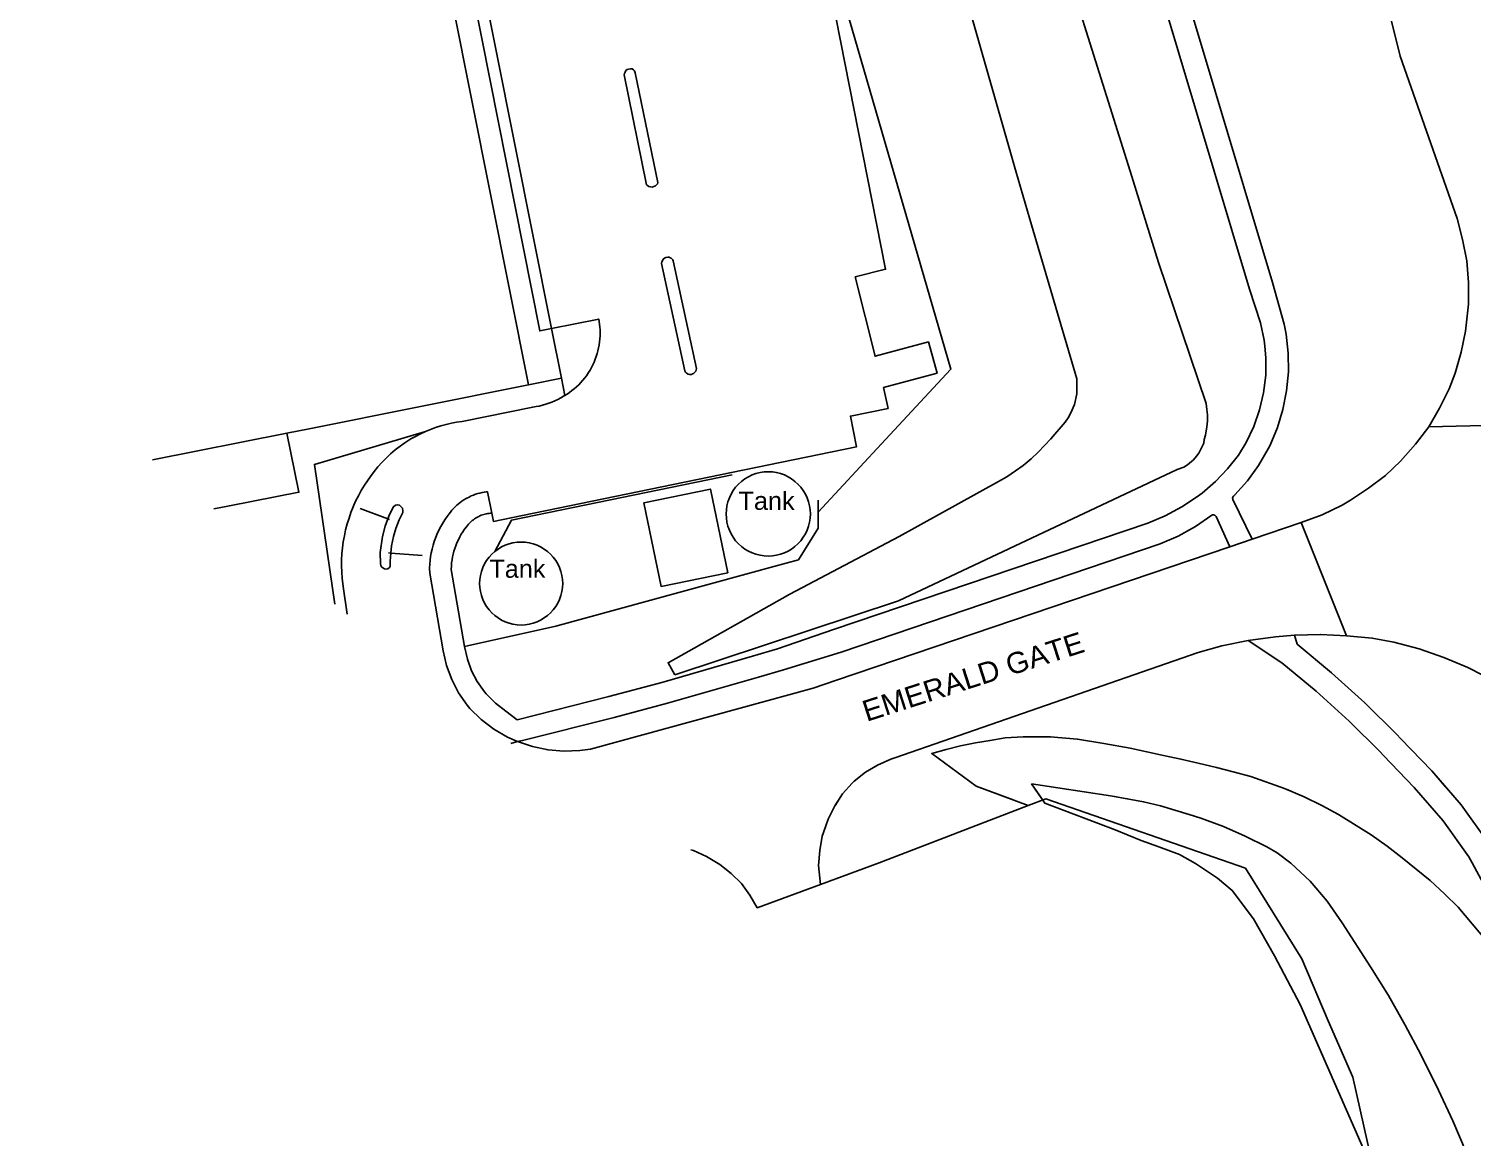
# Model space of a CAD drawing. Header units: millimetres. Extents: x 111502 to 977541, y 8702 to 1044108.
# Drawn here: x 488327 to 488447, y 240119.7 to 240211.8 of the extents above; entities that cross this region are included whole.
import ezdxf

# ---------------------------------------------------------------- set-up
doc = ezdxf.new("R2010")
doc.units = ezdxf.units.MM
doc.header["$LTSCALE"] = 0.25
doc.linetypes.add('DASHED2', pattern=[9.525, 6.35, -3.175])
doc.layers.add('E HVSS As Laid HV', color=10, linetype='Continuous')
doc.layers.add('X HVSS Site Background', color=8, linetype='Continuous')
doc.styles.add('OS Master Map$1$Standard', font='txt')

# ---------------------------------------------------------------- blocks, each defined once
blk = doc.blocks.new('OS MAP 060722')
at = {"layer": 'X HVSS Site Background', "flags": 128}
for points in [[(-447.34, 1034.18), (-447.11, 1033.13), (-447.11, 1033.13), (-446.76, 1032.18), (-446.76, 1032.18), (-446.3, 1031.28), (-446.3, 1031.28), (-445.69, 1030.42), (-445.69, 1030.42), (-445.56, 1030.26), (-445.56, 1030.26), (-444.78, 1029.48), (-444.78, 1029.48), (-443.92, 1028.82), (-443.92, 1028.82), (-442.96, 1028.11), (-442.96, 1028.11), (-435.35, 1030.03), (-435.35, 1030.03), (-430.95, 1031.21), (-430.95, 1031.21), (-423.41, 1033.38), (-423.41, 1033.38), (-421.35, 1033.99), (-421.35, 1033.99), (-416.69, 1035.61), (-416.69, 1035.61), (-390.57, 1044.45), (-390.57, 1044.45), (-389.12, 1045.04), (-389.12, 1045.04), (-387.74, 1045.78), (-387.74, 1045.78), (-386.44, 1046.65), (-386.44, 1046.65), (-386.07, 1046.93), (-386.07, 1046.93), (-384.96, 1047.89), (-384.96, 1047.89), (-383.95, 1048.95), (-383.95, 1048.95), (-383.05, 1050.1), (-383.05, 1050.1), (-382.4, 1051.15), (-382.4, 1051.15), (-381.77, 1052.47), (-381.77, 1052.47), (-381.29, 1053.85), (-381.29, 1053.85), (-380.96, 1055.27), (-380.96, 1055.27), (-380.78, 1056.72), (-380.78, 1056.72), (-380.76, 1058.18), (-380.76, 1058.18), (-380.85, 1059.15), (-380.85, 1059.15), (-380.9, 1059.64), (-380.9, 1059.64), (-381.2, 1061.07), (-381.2, 1061.07), (-382.14, 1063.87), (-382.14, 1063.87), (-401.13, 1127.34)], [(-381.91, 1043.11), (-383.5, 1046.41), (-383.5, 1046.41), (-383.52, 1046.45), (-383.52, 1046.45), (-383.54, 1046.5), (-383.54, 1046.5), (-383.54, 1046.55), (-383.54, 1046.55), (-383.53, 1046.57), (-383.53, 1046.57), (-383.51, 1046.61), (-383.51, 1046.61), (-383.45, 1046.67), (-383.45, 1046.67), (-383.34, 1046.78), (-383.34, 1046.78), (-382.29, 1047.96), (-382.29, 1047.96), (-381.37, 1049.24), (-381.37, 1049.24), (-380.58, 1050.6), (-380.58, 1050.6), (-380.42, 1050.92), (-380.42, 1050.92), (-379.81, 1052.38), (-379.81, 1052.38), (-379.35, 1053.88), (-379.35, 1053.88), (-379.05, 1055.43), (-379.05, 1055.43), (-378.9, 1057), (-378.9, 1057), (-378.92, 1058.57), (-378.92, 1058.57), (-379.09, 1060.14), (-379.09, 1060.14), (-379.24, 1060.96), (-379.24, 1060.96), (-380.22, 1064.44), (-380.22, 1064.44), (-399.26, 1128.03)], [(-367.23, 1052.44), (-366.33, 1053.99), (-366.33, 1053.99), (-365.53, 1055.59), (-365.53, 1055.59), (-365.03, 1056.89), (-365.03, 1056.89), (-364.53, 1058.64), (-364.53, 1058.64), (-364.18, 1060.39), (-364.18, 1060.39), (-363.93, 1062.64), (-363.93, 1062.64), (-363.93, 1064.44), (-363.93, 1064.44), (-364.08, 1066.24), (-364.08, 1066.24), (-364.43, 1067.99), (-364.43, 1067.99), (-364.88, 1069.74), (-364.88, 1069.74), (-369.61, 1083.23), (-369.61, 1083.23), (-370.33, 1086.14)], [(-417.96, 1045.36), (-412.72, 1051), (-412.72, 1051), (-406.94, 1057.23), (-406.94, 1057.23), (-441.78, 1177.25)], [(-417.59, 1092.12), (-412.36, 1065.53), (-412.36, 1065.53), (-414.88, 1064.9), (-414.88, 1064.9), (-413.24, 1058.3), (-413.24, 1058.3), (-408.8, 1059.5), (-408.8, 1059.5), (-408.09, 1056.9), (-408.09, 1056.9), (-412.53, 1055.7), (-412.53, 1055.7), (-412.16, 1053.97), (-412.16, 1053.97), (-415.29, 1053.33), (-415.29, 1053.33), (-414.77, 1050.78), (-414.77, 1050.78), (-425.15, 1048.65), (-425.15, 1048.65), (-443.47, 1044.89), (-443.47, 1044.89), (-444.94, 1044.58), (-444.94, 1044.58), (-445.08, 1045.27)], [(-429.47, 1171.46), (-401.53, 1073.69), (-401.53, 1073.69), (-400.38, 1069.69), (-400.38, 1069.69), (-396.48, 1056.44), (-396.48, 1056.44), (-396.48, 1055.19), (-396.48, 1055.19), (-396.68, 1054.29), (-396.68, 1054.29), (-396.98, 1053.59), (-396.98, 1053.59), (-397.18, 1053.19), (-397.18, 1053.19), (-397.43, 1052.84), (-397.43, 1052.84), (-398.63, 1051.44), (-398.63, 1051.44), (-399.68, 1050.34), (-399.68, 1050.34), (-400.28, 1049.79), (-400.28, 1049.79), (-400.93, 1049.24), (-400.93, 1049.24), (-401.58, 1048.79), (-401.58, 1048.79), (-402.28, 1048.29), (-402.28, 1048.29), (-402.98, 1047.89), (-402.98, 1047.89), (-411.23, 1043.34), (-411.23, 1043.34), (-420.33, 1038.54), (-420.33, 1038.54), (-430.43, 1032.84), (-430.43, 1032.84), (-429.88, 1031.85)], [(-442.04, 1055.94), (-464.04, 1166.43)], [(-460.9, 1165.02), (-461.79, 1164.84), (-461.79, 1164.84), (-441.09, 1060.41), (-441.09, 1060.41), (-440.11, 1060.61), (-440.11, 1060.61), (-439.29, 1056.49)], [(-397.18, 1090.09), (-392.03, 1073.69), (-392.03, 1073.69), (-389.68, 1066.09), (-389.68, 1066.09), (-385.73, 1054.39), (-385.73, 1054.39), (-385.68, 1053.89), (-385.68, 1053.89), (-385.63, 1053.44), (-385.63, 1053.44), (-385.63, 1052.94), (-385.63, 1052.94), (-385.68, 1052.44), (-385.68, 1052.44), (-385.78, 1051.74), (-385.78, 1051.74), (-385.88, 1051.39), (-385.88, 1051.39), (-385.93, 1051.09), (-385.93, 1051.09), (-386.08, 1050.74), (-386.08, 1050.74), (-386.33, 1050.24), (-386.33, 1050.24), (-386.53, 1049.99), (-386.53, 1049.99), (-386.78, 1049.69), (-386.78, 1049.69), (-387.28, 1049.29), (-387.28, 1049.29), (-387.58, 1049.09), (-387.58, 1049.09), (-388.13, 1048.89), (-388.13, 1048.89), (-411.28, 1037.99), (-411.28, 1037.99), (-429.88, 1031.85)], [(-446.26, 1091.5), (-440.11, 1060.61)], [(-434.09, 1081.67), (-434.05, 1081.8), (-434.05, 1081.8), (-434, 1081.91), (-434, 1081.91), (-433.93, 1082.03), (-433.93, 1082.03), (-433.83, 1082.12), (-433.83, 1082.12), (-433.72, 1082.16), (-433.72, 1082.16), (-433.56, 1082.18), (-433.56, 1082.18), (-433.43, 1082.17), (-433.43, 1082.17), (-433.31, 1082.11), (-433.31, 1082.11), (-433.21, 1082.01), (-433.21, 1082.01), (-433.16, 1081.86), (-433.16, 1081.86), (-431.29, 1072.74), (-431.29, 1072.74), (-431.32, 1072.64), (-431.32, 1072.64), (-431.41, 1072.53), (-431.41, 1072.53), (-431.49, 1072.47), (-431.49, 1072.47), (-431.61, 1072.4), (-431.61, 1072.4), (-431.76, 1072.36), (-431.76, 1072.36), (-431.9, 1072.38), (-431.9, 1072.38), (-432.03, 1072.42), (-432.03, 1072.42), (-432.15, 1072.48), (-432.15, 1072.48), (-432.22, 1072.55), (-432.22, 1072.55), (-434.09, 1081.67)], [(-430.98, 1066.02), (-430.95, 1066.14), (-430.95, 1066.14), (-430.88, 1066.28), (-430.88, 1066.28), (-430.83, 1066.36), (-430.83, 1066.36), (-430.73, 1066.44), (-430.73, 1066.44), (-430.61, 1066.51), (-430.61, 1066.51), (-430.45, 1066.54), (-430.45, 1066.54), (-430.35, 1066.53), (-430.35, 1066.53), (-430.26, 1066.49), (-430.26, 1066.49), (-430.19, 1066.45), (-430.19, 1066.45), (-430.1, 1066.37), (-430.1, 1066.37), (-430.05, 1066.31), (-430.05, 1066.31), (-430.01, 1066.23), (-430.01, 1066.23), (-428.08, 1057.29), (-428.08, 1057.29), (-428.09, 1057.18), (-428.09, 1057.18), (-428.14, 1057.06), (-428.14, 1057.06), (-428.23, 1056.95), (-428.23, 1056.95), (-428.32, 1056.88), (-428.32, 1056.88), (-428.41, 1056.83), (-428.41, 1056.83), (-428.48, 1056.8), (-428.48, 1056.8), (-428.56, 1056.79), (-428.56, 1056.79), (-428.64, 1056.79), (-428.64, 1056.79), (-428.77, 1056.82), (-428.77, 1056.82), (-428.9, 1056.89), (-428.9, 1056.89), (-428.99, 1056.97), (-428.99, 1056.97), (-429.05, 1057.08), (-429.05, 1057.08), (-430.98, 1066.02)], [(-440.11, 1060.61), (-436.19, 1061.39), (-436.19, 1061.39), (-436.12, 1060.98), (-436.12, 1060.98), (-436.1, 1060.73), (-436.1, 1060.73), (-436.08, 1060.49), (-436.08, 1060.49), (-436.08, 1060.24), (-436.08, 1060.24), (-436.08, 1059.99), (-436.08, 1059.99), (-436.1, 1059.74), (-436.1, 1059.74), (-436.12, 1059.49), (-436.12, 1059.49), (-436.16, 1059.25), (-436.16, 1059.25), (-436.2, 1059), (-436.2, 1059), (-436.26, 1058.76), (-436.26, 1058.76), (-436.32, 1058.52), (-436.32, 1058.52), (-436.4, 1058.29), (-436.4, 1058.29), (-436.48, 1058.05), (-436.48, 1058.05), (-436.57, 1057.82), (-436.57, 1057.82), (-436.68, 1057.6), (-436.68, 1057.6), (-436.79, 1057.37), (-436.79, 1057.37), (-436.91, 1057.16), (-436.91, 1057.16), (-437.04, 1056.95), (-437.04, 1056.95), (-437.21, 1056.69), (-437.21, 1056.69), (-437.36, 1056.5), (-437.36, 1056.5), (-437.52, 1056.31), (-437.52, 1056.31), (-437.69, 1056.12), (-437.69, 1056.12), (-437.86, 1055.94), (-437.86, 1055.94), (-438.04, 1055.77), (-438.04, 1055.77), (-438.23, 1055.61), (-438.23, 1055.61), (-438.42, 1055.45), (-438.42, 1055.45), (-438.62, 1055.3), (-438.62, 1055.3), (-438.82, 1055.16), (-438.82, 1055.16), (-439, 1055.05)], [(-440.11, 1060.61), (-439.29, 1056.49)], [(-439.29, 1056.49), (-442.04, 1055.94)], [(-439.29, 1056.49), (-439, 1055.05)], [(-462.11, 1051.91), (-460.24, 1052.28), (-460.24, 1052.28), (-442.04, 1055.94)], [(-439, 1055.05), (-439.11, 1054.98), (-439.11, 1054.98), (-439.35, 1054.84), (-439.35, 1054.84), (-439.59, 1054.71), (-439.59, 1054.71), (-439.84, 1054.6), (-439.84, 1054.6), (-440.09, 1054.49), (-440.09, 1054.49), (-440.34, 1054.4), (-440.34, 1054.4), (-440.6, 1054.31), (-440.6, 1054.31), (-440.87, 1054.24), (-440.87, 1054.24), (-441.13, 1054.17), (-441.13, 1054.17), (-441.4, 1054.12), (-441.4, 1054.12), (-441.67, 1054.08), (-441.67, 1054.08), (-447.55, 1052.89), (-447.55, 1052.89), (-448, 1052.83), (-448, 1052.83), (-448.44, 1052.74), (-448.44, 1052.74), (-448.88, 1052.64), (-448.88, 1052.64), (-449.32, 1052.52), (-449.32, 1052.52), (-449.75, 1052.38), (-449.75, 1052.38), (-450.18, 1052.22), (-450.18, 1052.22), (-450.6, 1052.05)], [(-367.23, 1052.44), (-346.68, 1052.94)], [(-473.28, 1049.7), (-462.11, 1051.91)], [(-462.11, 1051.91), (-461.11, 1047.01), (-461.11, 1047.01), (-466.88, 1045.89), (-466.88, 1045.89), (-468.16, 1045.64)], [(-458.13, 1037.7), (-459.81, 1049.32), (-459.81, 1049.32), (-450.6, 1052.05)], [(-450.6, 1052.05), (-451.01, 1051.86), (-451.01, 1051.86), (-451.41, 1051.65), (-451.41, 1051.65), (-451.81, 1051.43), (-451.81, 1051.43), (-452.29, 1051.12), (-452.29, 1051.12), (-452.7, 1050.83), (-452.7, 1050.83), (-453.1, 1050.52), (-453.1, 1050.52), (-453.49, 1050.2), (-453.49, 1050.2), (-453.85, 1049.85), (-453.85, 1049.85), (-454.21, 1049.49), (-454.21, 1049.49), (-454.54, 1049.11), (-454.54, 1049.11), (-454.86, 1048.72), (-454.86, 1048.72), (-455.17, 1048.32), (-455.17, 1048.32), (-455.66, 1047.59), (-455.66, 1047.59), (-455.92, 1047.16), (-455.92, 1047.16), (-456.16, 1046.72), (-456.16, 1046.72), (-456.39, 1046.26), (-456.39, 1046.26), (-456.59, 1045.8), (-456.59, 1045.8), (-456.78, 1045.33), (-456.78, 1045.33), (-456.94, 1044.85), (-456.94, 1044.85), (-457.09, 1044.37), (-457.09, 1044.37), (-457.22, 1043.88), (-457.22, 1043.88), (-457.33, 1043.39), (-457.33, 1043.39), (-457.42, 1042.89), (-457.42, 1042.89), (-457.48, 1042.39), (-457.48, 1042.39), (-457.53, 1041.88), (-457.53, 1041.88), (-457.56, 1041.38), (-457.56, 1041.38), (-457.57, 1040.88), (-457.57, 1040.88), (-457.55, 1040.37), (-457.55, 1040.37), (-457.52, 1039.87), (-457.52, 1039.87), (-457.44, 1039.18), (-457.44, 1039.18), (-457.1, 1036.89)], [(-377.83, 1044.49), (-376.08, 1045.14), (-376.08, 1045.14), (-374.43, 1045.94), (-374.43, 1045.94), (-373.73, 1046.34), (-373.73, 1046.34), (-372.23, 1047.34), (-372.23, 1047.34), (-370.83, 1048.39), (-370.83, 1048.39), (-369.58, 1049.59), (-369.58, 1049.59), (-368.33, 1050.99), (-368.33, 1050.99), (-367.23, 1052.44)], [(-444.83, 1042.09), (-443.43, 1044.69), (-443.43, 1044.69), (-425.11, 1048.45)], [(-425.61, 1045.2), (-425.59, 1044.86), (-425.59, 1044.86), (-425.54, 1044.52), (-425.54, 1044.52), (-425.46, 1044.19), (-425.46, 1044.19), (-425.34, 1043.86), (-425.34, 1043.86), (-425.2, 1043.55), (-425.2, 1043.55), (-425.02, 1043.26), (-425.02, 1043.26), (-424.82, 1042.98), (-424.82, 1042.98), (-424.59, 1042.73), (-424.59, 1042.73), (-424.33, 1042.5), (-424.33, 1042.5), (-424.05, 1042.29), (-424.05, 1042.29), (-423.76, 1042.12), (-423.76, 1042.12), (-423.45, 1041.97), (-423.45, 1041.97), (-423.13, 1041.85), (-423.13, 1041.85), (-422.79, 1041.77), (-422.79, 1041.77), (-422.45, 1041.72), (-422.45, 1041.72), (-422.11, 1041.7), (-422.11, 1041.7), (-421.77, 1041.72), (-421.77, 1041.72), (-421.43, 1041.77), (-421.43, 1041.77), (-421.09, 1041.85), (-421.09, 1041.85), (-420.77, 1041.97), (-420.77, 1041.97), (-420.46, 1042.12), (-420.46, 1042.12), (-420.17, 1042.29), (-420.17, 1042.29), (-419.89, 1042.5), (-419.89, 1042.5), (-419.64, 1042.73), (-419.64, 1042.73), (-419.4, 1042.98), (-419.4, 1042.98), (-419.2, 1043.26), (-419.2, 1043.26), (-419.02, 1043.55), (-419.02, 1043.55), (-418.88, 1043.86), (-418.88, 1043.86), (-418.76, 1044.19), (-418.76, 1044.19), (-418.68, 1044.52), (-418.68, 1044.52), (-418.63, 1044.86), (-418.63, 1044.86), (-418.61, 1045.2), (-418.61, 1045.2), (-418.63, 1045.55), (-418.63, 1045.55), (-418.68, 1045.89), (-418.68, 1045.89), (-418.76, 1046.22), (-418.76, 1046.22), (-418.88, 1046.54), (-418.88, 1046.54), (-419.02, 1046.85), (-419.02, 1046.85), (-419.2, 1047.15), (-419.2, 1047.15), (-419.4, 1047.42), (-419.4, 1047.42), (-419.64, 1047.68), (-419.64, 1047.68), (-419.89, 1047.91), (-419.89, 1047.91), (-420.17, 1048.11), (-420.17, 1048.11), (-420.46, 1048.29), (-420.46, 1048.29), (-420.77, 1048.44), (-420.77, 1048.44), (-421.09, 1048.55), (-421.09, 1048.55), (-421.43, 1048.64), (-421.43, 1048.64), (-421.77, 1048.69), (-421.77, 1048.69), (-422.11, 1048.7), (-422.11, 1048.7), (-422.45, 1048.69), (-422.45, 1048.69), (-422.79, 1048.64), (-422.79, 1048.64), (-423.13, 1048.55), (-423.13, 1048.55), (-423.45, 1048.44), (-423.45, 1048.44), (-423.76, 1048.29), (-423.76, 1048.29), (-424.05, 1048.11), (-424.05, 1048.11), (-424.33, 1047.91), (-424.33, 1047.91), (-424.59, 1047.68), (-424.59, 1047.68), (-424.82, 1047.42), (-424.82, 1047.42), (-425.02, 1047.15), (-425.02, 1047.15), (-425.2, 1046.85), (-425.2, 1046.85), (-425.34, 1046.54), (-425.34, 1046.54), (-425.46, 1046.22), (-425.46, 1046.22), (-425.54, 1045.89), (-425.54, 1045.89), (-425.59, 1045.55), (-425.59, 1045.55), (-425.61, 1045.2)], [(-445.08, 1045.27), (-445.44, 1047.05), (-445.44, 1047.05), (-445.52, 1047.04), (-445.52, 1047.04), (-445.7, 1047.01), (-445.7, 1047.01), (-445.89, 1046.98), (-445.89, 1046.98), (-446.07, 1046.94), (-446.07, 1046.94), (-446.25, 1046.89), (-446.25, 1046.89), (-446.43, 1046.84), (-446.43, 1046.84), (-446.6, 1046.77), (-446.6, 1046.77), (-446.78, 1046.7), (-446.78, 1046.7), (-446.96, 1046.61), (-446.96, 1046.61), (-447.22, 1046.48), (-447.22, 1046.48), (-447.4, 1046.37), (-447.4, 1046.37), (-447.56, 1046.26), (-447.56, 1046.26), (-447.7, 1046.16), (-447.7, 1046.16), (-447.85, 1046.04), (-447.85, 1046.04), (-447.99, 1045.92), (-447.99, 1045.92), (-448.13, 1045.79), (-448.13, 1045.79), (-448.26, 1045.65), (-448.26, 1045.65), (-448.39, 1045.51), (-448.39, 1045.51), (-448.51, 1045.36), (-448.51, 1045.36), (-448.63, 1045.2), (-448.63, 1045.2), (-448.8, 1044.98), (-448.8, 1044.98), (-448.98, 1044.72), (-448.98, 1044.72), (-449.15, 1044.45), (-449.15, 1044.45), (-449.31, 1044.17), (-449.31, 1044.17), (-449.51, 1043.79), (-449.51, 1043.79), (-449.64, 1043.49), (-449.64, 1043.49), (-449.76, 1043.2), (-449.76, 1043.2), (-449.86, 1042.9), (-449.86, 1042.9), (-449.96, 1042.6), (-449.96, 1042.6), (-450.04, 1042.29), (-450.04, 1042.29), (-450.11, 1041.98), (-450.11, 1041.98), (-450.16, 1041.67), (-450.16, 1041.67), (-450.21, 1041.35), (-450.21, 1041.35), (-450.24, 1041.03), (-450.24, 1041.03), (-450.25, 1040.69), (-450.25, 1040.69), (-450.23, 1040.29), (-450.23, 1040.29), (-449.11, 1033.83), (-449.11, 1033.83), (-448.84, 1032.62), (-448.84, 1032.62), (-448.41, 1031.45), (-448.41, 1031.45), (-447.84, 1030.35), (-447.84, 1030.35), (-447.13, 1029.33), (-447.13, 1029.33), (-446.9, 1029.05), (-446.9, 1029.05), (-445.97, 1028.12), (-445.97, 1028.12), (-444.92, 1027.32), (-444.92, 1027.32), (-443.78, 1026.67), (-443.78, 1026.67), (-442.95, 1026.29)], [(-425.48, 1040.31), (-431.02, 1039.18), (-431.02, 1039.18), (-432.44, 1046.13), (-432.44, 1046.13), (-426.91, 1047.27), (-426.91, 1047.27), (-425.48, 1040.31)], [(-453.72, 1044.79), (-456.02, 1045.66)], [(-453.72, 1044.79), (-453.57, 1045.17), (-453.57, 1045.17), (-453.24, 1045.8), (-453.24, 1045.8), (-453.08, 1045.93), (-453.08, 1045.93), (-452.91, 1045.96), (-452.91, 1045.96), (-452.76, 1045.92), (-452.76, 1045.92), (-452.6, 1045.79), (-452.6, 1045.79), (-452.51, 1045.67), (-452.51, 1045.67), (-452.46, 1045.45), (-452.46, 1045.45), (-452.47, 1045.32), (-452.47, 1045.32), (-452.78, 1044.71), (-452.78, 1044.71), (-453.06, 1043.99), (-453.06, 1043.99), (-453.25, 1043.33), (-453.25, 1043.33), (-453.41, 1042.56), (-453.41, 1042.56), (-453.46, 1041.94)], [(-417.96, 1045.36), (-417.96, 1046.36)], [(-453.46, 1041.94), (-453.51, 1041.27), (-453.51, 1041.27), (-453.51, 1040.86), (-453.51, 1040.86), (-453.57, 1040.74), (-453.57, 1040.74), (-453.72, 1040.64), (-453.72, 1040.64), (-453.85, 1040.62), (-453.85, 1040.62), (-453.99, 1040.63), (-453.99, 1040.63), (-454.13, 1040.72), (-454.13, 1040.72), (-454.23, 1040.81), (-454.23, 1040.81), (-454.3, 1040.93), (-454.3, 1040.93), (-454.33, 1041.09), (-454.33, 1041.09), (-454.34, 1042.01), (-454.34, 1042.01), (-454.15, 1043.32), (-454.15, 1043.32), (-453.95, 1044.19), (-453.95, 1044.19), (-453.72, 1044.79)], [(-453.58, 1044.74), (-453.72, 1044.79)], [(-445.08, 1045.27), (-445.19, 1045.26), (-445.19, 1045.26), (-445.3, 1045.25), (-445.3, 1045.25), (-445.41, 1045.24), (-445.41, 1045.24), (-445.53, 1045.22), (-445.53, 1045.22), (-445.63, 1045.19), (-445.63, 1045.19), (-445.74, 1045.16), (-445.74, 1045.16), (-445.85, 1045.13), (-445.85, 1045.13), (-445.96, 1045.09), (-445.96, 1045.09), (-446.06, 1045.05), (-446.06, 1045.05), (-446.16, 1045), (-446.16, 1045), (-446.33, 1044.91), (-446.33, 1044.91), (-446.43, 1044.85), (-446.43, 1044.85), (-446.52, 1044.79), (-446.52, 1044.79), (-446.61, 1044.72), (-446.61, 1044.72), (-446.7, 1044.65), (-446.7, 1044.65), (-446.79, 1044.58), (-446.79, 1044.58), (-446.87, 1044.5), (-446.87, 1044.5), (-446.95, 1044.42), (-446.95, 1044.42), (-447.02, 1044.34), (-447.02, 1044.34), (-447.09, 1044.25), (-447.09, 1044.25), (-447.19, 1044.12), (-447.19, 1044.12), (-447.34, 1043.93), (-447.34, 1043.93), (-447.48, 1043.73), (-447.48, 1043.73), (-447.61, 1043.52), (-447.61, 1043.52), (-447.73, 1043.31), (-447.73, 1043.31), (-447.88, 1043.01), (-447.88, 1043.01), (-447.98, 1042.79), (-447.98, 1042.79), (-448.07, 1042.56), (-448.07, 1042.56), (-448.15, 1042.33), (-448.15, 1042.33), (-448.23, 1042.1), (-448.23, 1042.1), (-448.29, 1041.87), (-448.29, 1041.87), (-448.34, 1041.63), (-448.34, 1041.63), (-448.38, 1041.39), (-448.38, 1041.39), (-448.42, 1041.15), (-448.42, 1041.15), (-448.44, 1040.9), (-448.44, 1040.9), (-448.46, 1040.6), (-448.46, 1040.6), (-447.34, 1034.18)], [(-442.95, 1026.29), (-442.52, 1026.37), (-442.52, 1026.37), (-434.9, 1028.29), (-434.9, 1028.29), (-430.47, 1029.48), (-430.47, 1029.48), (-422.91, 1031.65), (-422.91, 1031.65), (-420.84, 1032.26), (-420.84, 1032.26), (-416.05, 1033.72), (-416.05, 1033.72), (-389.56, 1042.73), (-389.56, 1042.73), (-388.05, 1043.37), (-388.05, 1043.37), (-386.62, 1044.15), (-386.62, 1044.15), (-385.27, 1045.09), (-385.27, 1045.09), (-385.21, 1045.12), (-385.21, 1045.12), (-385.18, 1045.13), (-385.18, 1045.13), (-385.15, 1045.14), (-385.15, 1045.14), (-385.12, 1045.13), (-385.12, 1045.13), (-385.08, 1045.12), (-385.08, 1045.12), (-385.05, 1045.1), (-385.05, 1045.1), (-385.02, 1045.09), (-385.02, 1045.09), (-384.9, 1044.98), (-384.9, 1044.98), (-383.77, 1042.47)], [(-417.96, 1045.36), (-417.95, 1044.02), (-417.95, 1044.02), (-419.61, 1041.38), (-419.61, 1041.38), (-421.64, 1040.83), (-421.64, 1040.83), (-439.77, 1035.87)], [(-381.91, 1043.11), (-377.83, 1044.49)], [(-377.83, 1044.49), (-374.08, 1035.09)], [(-444.83, 1042.09), (-445.08, 1041.86), (-445.08, 1041.86), (-445.31, 1041.61), (-445.31, 1041.61), (-445.51, 1041.34), (-445.51, 1041.34), (-445.69, 1041.05), (-445.69, 1041.05), (-445.83, 1040.74), (-445.83, 1040.74), (-445.94, 1040.43), (-445.94, 1040.43), (-446.03, 1040.1), (-446.03, 1040.1), (-446.08, 1039.76), (-446.08, 1039.76), (-446.09, 1039.42), (-446.09, 1039.42), (-446.08, 1039.09), (-446.08, 1039.09), (-446.03, 1038.75), (-446.03, 1038.75), (-445.94, 1038.42), (-445.94, 1038.42), (-445.83, 1038.1), (-445.83, 1038.1), (-445.69, 1037.8), (-445.69, 1037.8), (-445.51, 1037.51), (-445.51, 1037.51), (-445.31, 1037.24), (-445.31, 1037.24), (-445.08, 1036.98), (-445.08, 1036.98), (-444.83, 1036.76), (-444.83, 1036.76), (-444.56, 1036.56), (-444.56, 1036.56), (-444.27, 1036.38), (-444.27, 1036.38), (-443.96, 1036.24), (-443.96, 1036.24), (-443.64, 1036.12), (-443.64, 1036.12), (-443.32, 1036.04), (-443.32, 1036.04), (-442.98, 1035.99), (-442.98, 1035.99), (-442.64, 1035.97), (-442.64, 1035.97), (-442.31, 1035.99), (-442.31, 1035.99), (-441.97, 1036.04), (-441.97, 1036.04), (-441.64, 1036.12), (-441.64, 1036.12), (-441.32, 1036.24), (-441.32, 1036.24), (-441.02, 1036.38), (-441.02, 1036.38), (-440.73, 1036.56), (-440.73, 1036.56), (-440.45, 1036.76), (-440.45, 1036.76), (-440.2, 1036.98), (-440.2, 1036.98), (-439.98, 1037.24), (-439.98, 1037.24), (-439.77, 1037.51), (-439.77, 1037.51), (-439.6, 1037.8), (-439.6, 1037.8), (-439.46, 1038.1), (-439.46, 1038.1), (-439.34, 1038.42), (-439.34, 1038.42), (-439.26, 1038.75), (-439.26, 1038.75), (-439.21, 1039.09), (-439.21, 1039.09), (-439.19, 1039.42), (-439.19, 1039.42), (-439.21, 1039.76), (-439.21, 1039.76), (-439.26, 1040.1), (-439.26, 1040.1), (-439.34, 1040.43), (-439.34, 1040.43), (-439.46, 1040.74), (-439.46, 1040.74), (-439.6, 1041.05), (-439.6, 1041.05), (-439.77, 1041.34), (-439.77, 1041.34), (-439.98, 1041.61), (-439.98, 1041.61), (-440.2, 1041.86), (-440.2, 1041.86), (-440.45, 1042.09), (-440.45, 1042.09), (-440.73, 1042.29), (-440.73, 1042.29), (-441.02, 1042.47), (-441.02, 1042.47), (-441.32, 1042.61), (-441.32, 1042.61), (-441.64, 1042.73), (-441.64, 1042.73), (-441.97, 1042.81), (-441.97, 1042.81), (-442.31, 1042.86), (-442.31, 1042.86), (-442.64, 1042.87), (-442.64, 1042.87), (-442.98, 1042.86), (-442.98, 1042.86), (-443.32, 1042.81), (-443.32, 1042.81), (-443.64, 1042.73), (-443.64, 1042.73), (-443.96, 1042.61), (-443.96, 1042.61), (-444.27, 1042.47), (-444.27, 1042.47), (-444.56, 1042.29), (-444.56, 1042.29), (-444.83, 1042.09)], [(-442.95, 1026.29), (-441.7, 1025.87), (-441.7, 1025.87), (-440.4, 1025.6), (-440.4, 1025.6), (-439.09, 1025.5), (-439.09, 1025.5), (-437.77, 1025.54), (-437.77, 1025.54), (-436.89, 1025.67), (-436.89, 1025.67), (-418.37, 1030.74), (-418.37, 1030.74), (-416.52, 1031.36), (-416.52, 1031.36), (-383.77, 1042.47)], [(-383.77, 1042.47), (-381.91, 1043.11)], [(-453.67, 1041.96), (-453.46, 1041.94)], [(-453.46, 1041.94), (-450.85, 1041.75)], [(-439.77, 1035.87), (-447.34, 1034.18)], [(-382.23, 1034.69), (-379.98, 1034.99), (-379.98, 1034.99), (-378.38, 1035.14)], [(-378.38, 1035.14), (-376.23, 1035.19), (-376.23, 1035.19), (-374.08, 1035.09)], [(-365.86, 1022.56), (-366.99, 1023.85), (-366.99, 1023.85), (-369.58, 1026.54), (-369.58, 1026.54), (-369.9, 1026.88), (-369.9, 1026.88), (-372.55, 1029.5), (-372.55, 1029.5), (-375.32, 1032), (-375.32, 1032), (-378.18, 1034.39), (-378.18, 1034.39), (-378.38, 1035.14)], [(-374.08, 1035.09), (-371.93, 1034.89), (-371.93, 1034.89), (-370.13, 1034.54), (-370.13, 1034.54), (-368.03, 1033.99), (-368.03, 1033.99), (-365.98, 1033.29), (-365.98, 1033.29), (-363.98, 1032.44), (-363.98, 1032.44), (-362.68, 1031.79), (-362.68, 1031.79), (-360.58, 1030.54), (-360.58, 1030.54), (-358.58, 1029.14), (-358.58, 1029.14), (-356.68, 1027.59), (-356.68, 1027.59), (-353.78, 1024.74)], [(-416.56, 1020.97), (-415.93, 1021.94), (-415.93, 1021.94), (-415.13, 1022.84), (-415.13, 1022.84), (-414.98, 1022.99), (-414.98, 1022.99), (-414.03, 1023.74), (-414.03, 1023.74), (-413.03, 1024.34), (-413.03, 1024.34), (-411.93, 1024.84), (-411.93, 1024.84), (-411.58, 1024.94), (-411.58, 1024.94), (-386.38, 1033.69)], [(-386.38, 1033.69), (-384.43, 1034.24)], [(-384.43, 1034.24), (-382.23, 1034.69)], [(-368.43, 1022.48), (-368.45, 1022.49), (-368.45, 1022.49), (-371.01, 1025.16), (-371.01, 1025.16), (-371.24, 1025.4), (-371.24, 1025.4), (-373.86, 1027.99), (-373.86, 1027.99), (-376.59, 1030.47), (-376.59, 1030.47), (-379.43, 1032.83), (-379.43, 1032.83), (-382.23, 1034.69)], [(-378.67, 1022.16), (-379.23, 1022.39), (-379.23, 1022.39), (-382.03, 1023.39), (-382.03, 1023.39), (-383.48, 1023.79), (-383.48, 1023.79), (-384.88, 1024.14), (-384.88, 1024.14), (-386.38, 1024.49), (-386.38, 1024.49), (-387.83, 1024.84), (-387.83, 1024.84), (-389.28, 1025.14), (-389.28, 1025.14), (-392.03, 1025.74), (-392.03, 1025.74), (-394.23, 1026.14), (-394.23, 1026.14), (-396.43, 1026.49), (-396.43, 1026.49), (-398.68, 1026.69), (-398.68, 1026.69), (-400.93, 1026.69), (-400.93, 1026.69), (-402.43, 1026.59), (-402.43, 1026.59), (-403.68, 1026.39), (-403.68, 1026.39), (-404.88, 1026.19), (-404.88, 1026.19), (-406.13, 1025.94), (-406.13, 1025.94), (-407.33, 1025.64), (-407.33, 1025.64), (-408.53, 1025.29), (-408.53, 1025.29), (-404.83, 1022.59), (-404.83, 1022.59), (-401.75, 1021.44)], [(-442.95, 1026.29), (-443.51, 1026.12)], [(-400.23, 1022.79), (-393.68, 1021.79), (-393.68, 1021.79), (-393.18, 1021.7)], [(-399.36, 1021.51), (-400.23, 1022.79)], [(-399.07, 1021.52), (-399.05, 1021.53), (-399.05, 1021.53), (-399.02, 1021.52)]]:
    blk.add_lwpolyline(points, dxfattribs=at)
at = {"layer": 'X HVSS Site Background'}
for points in [[(-376.39, 1040.89), (-374.08, 1035.09)], [(-382.23, 1034.69), (-379.98, 1034.99), (-378.38, 1035.14)], [(-378.38, 1035.14), (-376.23, 1035.19), (-374.08, 1035.09)], [(-305.18, 923.54), (-310.58, 920.87), (-316.91, 917.75), (-324.02, 932.56), (-330.95, 947.45), (-331.15, 947.88), (-337.95, 962.83), (-340.18, 967.82), (-358.82, 1010.54), (-359.72, 1012.86), (-360.77, 1015.11), (-361.95, 1017.3), (-362.38, 1018.01), (-364.54, 1021.04), (-366.99, 1023.85), (-369.58, 1026.54), (-369.9, 1026.88), (-372.55, 1029.5), (-375.32, 1032), (-378.18, 1034.39), (-378.38, 1035.14)], [(-374.08, 1035.09), (-371.93, 1034.89), (-370.13, 1034.54), (-368.03, 1033.99), (-365.98, 1033.29), (-363.98, 1032.44), (-362.68, 1031.79), (-360.58, 1030.54), (-358.58, 1029.14), (-356.68, 1027.59), (-353.78, 1024.74)], [(-411.79, 1024.88), (-411.58, 1024.94), (-386.38, 1033.69)], [(-386.38, 1033.69), (-384.43, 1034.24)], [(-384.43, 1034.24), (-382.23, 1034.69)], [(-358.68, 1005.24), (-360.62, 1009.68), (-361.48, 1011.93), (-362.48, 1014.12), (-363.62, 1016.23), (-363.91, 1016.72), (-366.03, 1019.72), (-368.45, 1022.49), (-371.01, 1025.16), (-371.24, 1025.4), (-373.86, 1027.99), (-376.59, 1030.47), (-379.43, 1032.83), (-382.23, 1034.69)], [(-360.73, 1007.69), (-364.78, 1012.54), (-365.93, 1013.64), (-367.13, 1014.74), (-369.43, 1016.64), (-370.68, 1017.59), (-372.03, 1018.54), (-374.73, 1020.24), (-376.13, 1020.99), (-377.58, 1021.69), (-379.23, 1022.39), (-382.03, 1023.39), (-383.48, 1023.79), (-384.88, 1024.14), (-386.38, 1024.49), (-387.83, 1024.84), (-389.28, 1025.14), (-392.03, 1025.74), (-394.23, 1026.14), (-396.43, 1026.49), (-398.68, 1026.69), (-400.93, 1026.69), (-402.43, 1026.59), (-403.68, 1026.39), (-404.88, 1026.19), (-406.13, 1025.94), (-407.33, 1025.64), (-408.53, 1025.29), (-404.83, 1022.59), (-400.51, 1020.97)], [(-417.76, 1014.43), (-417.93, 1015.99), (-417.83, 1017.24), (-417.63, 1018.44), (-417.53, 1018.74), (-417.13, 1019.84), (-416.58, 1020.94), (-415.93, 1021.94), (-415.13, 1022.84), (-414.98, 1022.99), (-414.03, 1023.74), (-413.16, 1024.26)], [(-370.21, 986.88), (-377.92, 1004.44), (-380.04, 1008.5), (-381.8, 1011.56), (-383.58, 1013.91), (-384.79, 1014.94), (-386.61, 1016.16), (-387.93, 1016.92), (-389.67, 1017.55), (-391.13, 1018.07), (-393.28, 1018.95), (-399.14, 1021.18), (-400.23, 1022.79)], [(-400.23, 1022.79), (-393.68, 1021.79), (-392.28, 1021.54), (-390.93, 1021.29), (-389.53, 1020.94), (-387.13, 1020.24), (-386.18, 1019.94), (-384.28, 1019.24), (-382.48, 1018.44), (-380.68, 1017.54), (-379.83, 1017.04), (-378.68, 1016.19), (-377.08, 1014.69), (-375.68, 1013.04), (-374.43, 1011.24), (-372.08, 1007.59), (-370.58, 1005.19), (-369.18, 1002.74), (-367.88, 1000.29), (-366.43, 997.34), (-365.23, 994.79), (-364.13, 992.19)], [(-417.76, 1014.43), (-412.9, 1016.21), (-400.51, 1020.97)], [(-400.51, 1020.97), (-399.05, 1021.53), (-382.46, 1015.77), (-377.77, 1008.24), (-375.59, 1003.08), (-373.54, 998.41)], [(-428.55, 1017.3), (-428.33, 1017.24), (-427.23, 1016.74), (-426.13, 1016.09), (-425.18, 1015.34), (-424.33, 1014.49), (-423.63, 1013.54), (-423.03, 1012.49), (-417.76, 1014.43)], [(-373.54, 998.41), (-370.74, 985.96), (-369.37, 979.87), (-367.03, 969.49)]]:
    blk.add_lwpolyline(points, dxfattribs=at)
at = {"layer": 'X HVSS Site Background', "char_height": 1.5, "attachment_point": 7, "style": 'OS Master Map$1$Standard'}
for insert in [(-424.58, 1045.52), (-445.28, 1039.88)]:
    blk.add_mtext('{\\farial|b0|i0|c0|p34;Tank}', dxfattribs=dict(at, insert=insert))
at = {"layer": 'X HVSS Site Background', "insert": (-413.93, 1027.9), "char_height": 1.75, "attachment_point": 7, "rotation": 17.8, "style": 'OS Master Map$1$Standard'}
blk.add_mtext('{\\farial|b0|i0|c0|p34;EMERALD GATE}', dxfattribs=at)

msp = doc.modelspace()

# ---------------------------------------------------------------- linework, layer by layer
at = {"lineweight": 0}
msp.add_circle((488727.82, 239008.33), 11388.42, dxfattribs=at)

# ---------------------------------------------------------------- block references
at = {"layer": 'E HVSS As Laid HV', "linetype": 'DASHED2', "lineweight": 0}
msp.add_blockref('OS MAP 060722', (488810.58, 239126.31), dxfattribs=at)

doc.saveas('drawing.dxf')
